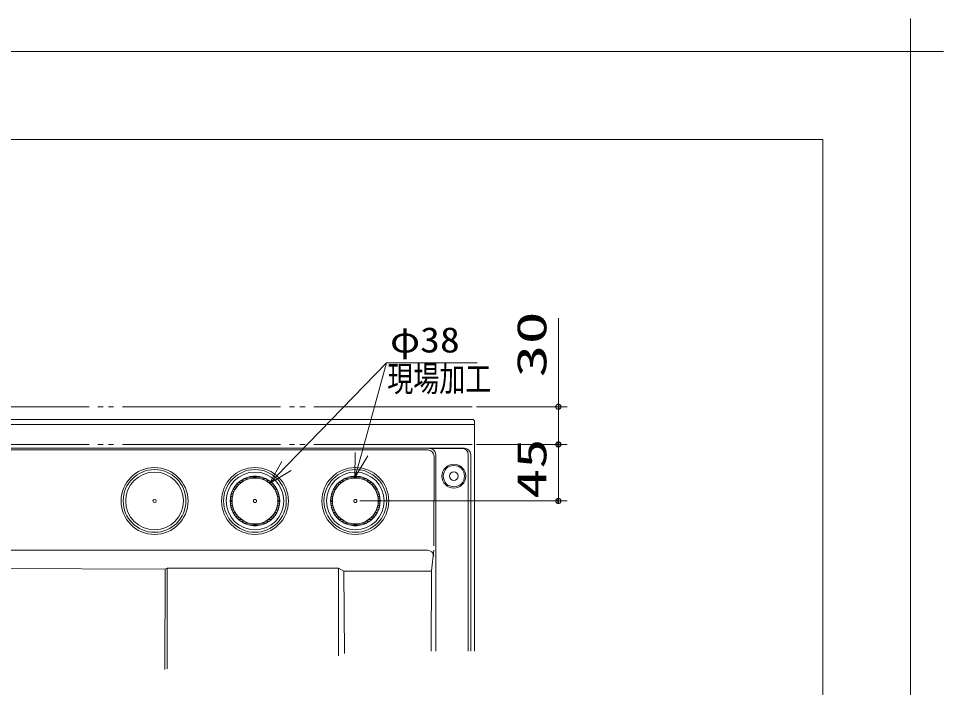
# Model space of a CAD drawing. Units: millimetres on the paper. Extents: x -305 to 305, y -152 to 152.
# Drawn here: x 17.4 to 122.7, y 76.1 to 152.3 of the extents above; entities that cross this region are included whole.
import ezdxf
from ezdxf.enums import TextEntityAlignment as Align

# ---------------------------------------------------------------- set-up
doc = ezdxf.new("R2010")
doc.units = ezdxf.units.MM
doc.linetypes.add('LONG_DOUBLE_CHAIN', pattern=[21.8, 18, -1, 0.6, -0.6, 0.6, -1])
for name, color, linetype, lineweight in [('0-1_RV', 7, 'Continuous', 9), ('0-2_0', 7, 'Continuous', 9), ('0-4_1図面枠', 7, 'Continuous', 9), ('0-5_図面枠', 3, 'Continuous', 9), ('0-6_DEFPOINTS', 7, 'Continuous', 9)]:
    doc.layers.add(name, color=color, linetype=linetype, lineweight=lineweight)
doc.styles.add('ＭＳ ゴシック', font='')
doc.styles.get('ＭＳ ゴシック').set_extended_font_data('MS Gothic')

# ---------------------------------------------------------------- blocks, each defined once
blk = doc.blocks.new('_DOTSMALL')
at = {"layer": '0-2_0'}
for p, q in [((0.0746, 0.1), (-0.0746, 0.1)), ((0.1223, -0.0248), (-0.1223, -0.0248))]:
    blk.add_line(p, q, dxfattribs=at)
for points in [[(0.125, 0), (0.124, 0.0157), (0.1211, 0.0311), (0.1162, 0.046), (0.1095, 0.0602), (0.1011, 0.0735), (0.0911, 0.0856), (0.0797, 0.0963), (0.067, 0.1055), (0.0532, 0.1131), (0.0386, 0.1189), (0.0234, 0.1228), (0.0078, 0.1248), (-0.0078, 0.1248), (-0.0234, 0.1228), (-0.0386, 0.1189), (-0.0532, 0.1131), (-0.067, 0.1055), (-0.0797, 0.0963), (-0.0911, 0.0856), (-0.1011, 0.0735), (-0.1095, 0.0602), (-0.1162, 0.046), (-0.1211, 0.0311), (-0.124, 0.0157), (-0.125, 0), (0, 0)], [(-0.125, 0), (-0.124, -0.0157), (-0.1211, -0.0311), (-0.1162, -0.046), (-0.1095, -0.0602), (-0.1011, -0.0735), (-0.0911, -0.0856), (-0.0797, -0.0963), (-0.067, -0.1055), (-0.0532, -0.1131), (-0.0386, -0.1189), (-0.0234, -0.1228), (-0.0078, -0.1248), (0.0078, -0.1248), (0.0234, -0.1228), (0.0386, -0.1189), (0.0532, -0.1131), (0.067, -0.1055), (0.0797, -0.0963), (0.0911, -0.0856), (0.1011, -0.0735), (0.1095, -0.0602), (0.1162, -0.046), (0.1211, -0.0311), (0.124, -0.0157), (0.125, 0), (0, 0)]]:
    blk.add_lwpolyline(points, close=True, dxfattribs=at)
blk = doc.blocks.new('グループ-6')
at = {"layer": '0-4_1図面枠'}
for p, q in [((4200, 2895), (4200, 3045)), ((4275, 2970), (4125, 2970))]:
    blk.add_line(p, q, dxfattribs=at)
blk = doc.blocks.new('_OPEN30')
at = {"layer": '0-2_0'}
blk.add_line((0, 0), (-1, 0), dxfattribs=at)
blk.add_lwpolyline([(-1, 0.2679), (0, 0), (-1, -0.2679)], dxfattribs=at)

msp = doc.modelspace()

# ---------------------------------------------------------------- linework, layer by layer
at = {"layer": '0-1_RV'}
for p, q in [((78.893, 108.068), (78.893, 118.163)), ((59.315, 113.058), (47.952, 101.344)), ((69.57, 108.068), (79.893, 108.068)), ((78.893, 108.068), (78.893, 103.782)), ((69.07, 106.639), (-31.359, 106.639)), ((69.355, 106.068), (69.355, 106.354)), ((-31.359, 106.068), (69.355, 106.068)), ((-31.346, 106.055), (69.343, 106.055)), ((69.355, 106.068), (69.343, 106.055)), ((69.343, 80.279), (69.343, 106.055)), ((78.893, 105.748), (78.893, 103.428)), ((68.213, 103.354), (-26.645, 103.354)), ((67.927, 103.341), (64.213, 103.341)), ((69.57, 103.782), (79.893, 103.782)), ((69.57, 103.782), (79.893, 103.782)), ((78.893, 103.782), (78.893, 97.354)), ((64.024, 103.154), (8.06, 103.154)), ((64.727, 92.265), (64.739, 102.439)), ((64.927, 80.279), (64.927, 102.627)), ((68.641, 102.627), (68.641, 80.279)), ((68.927, 80.279), (68.927, 102.639)), ((45.162, 100.054), (43.548, 100.054)), ((56.591, 100.054), (54.977, 100.054)), ((42.385, 99.054), (42.107, 99.054)), ((42.578, 99.254), (42.273, 99.254)), ((42.819, 99.454), (42.478, 99.454)), ((43.138, 99.654), (42.73, 99.654)), ((43.629, 99.854), (43.058, 99.854)), ((45.653, 99.854), (45.081, 99.854)), ((45.98, 99.654), (45.573, 99.654)), ((46.233, 99.454), (45.892, 99.454)), ((46.438, 99.254), (46.133, 99.254)), ((46.604, 99.054), (46.326, 99.054)), ((53.813, 99.054), (53.536, 99.054)), ((54.006, 99.254), (53.701, 99.254)), ((54.248, 99.454), (53.907, 99.454)), ((54.567, 99.654), (54.159, 99.654)), ((55.058, 99.854), (54.486, 99.854)), ((57.082, 99.854), (56.51, 99.854)), ((57.409, 99.654), (57.001, 99.654)), ((57.661, 99.454), (57.32, 99.454)), ((57.867, 99.254), (57.562, 99.254)), ((58.032, 99.054), (57.755, 99.054)), ((41.847, 98.054), (41.622, 98.054)), ((41.912, 98.254), (41.687, 98.254)), ((41.997, 98.454), (41.761, 98.454)), ((42.099, 98.654), (41.855, 98.654)), ((42.226, 98.854), (41.972, 98.854)), ((46.739, 98.854), (46.485, 98.854)), ((46.856, 98.654), (46.612, 98.654)), ((46.95, 98.454), (46.713, 98.454)), ((47.024, 98.254), (46.799, 98.254)), ((47.089, 98.054), (46.864, 98.054)), ((53.276, 98.054), (53.051, 98.054)), ((53.341, 98.254), (53.116, 98.254)), ((53.426, 98.454), (53.19, 98.454)), ((53.527, 98.654), (53.284, 98.654)), ((53.654, 98.854), (53.401, 98.854)), ((58.167, 98.854), (57.914, 98.854)), ((58.284, 98.654), (58.041, 98.654)), ((58.378, 98.454), (58.142, 98.454)), ((58.452, 98.254), (58.227, 98.254)), ((58.517, 98.054), (58.292, 98.054)), ((41.755, 97.454), (41.54, 97.454)), ((41.756, 97.238), (41.541, 97.238)), ((41.767, 97.654), (41.553, 97.654)), ((41.768, 97.038), (41.554, 97.038)), ((41.802, 97.854), (41.584, 97.854)), ((47.127, 97.854), (46.909, 97.854)), ((47.157, 97.038), (46.943, 97.038)), ((47.158, 97.654), (46.944, 97.654)), ((47.17, 97.238), (46.955, 97.238)), ((47.171, 97.454), (46.956, 97.454)), ((53.183, 97.454), (52.969, 97.454)), ((53.184, 97.238), (52.97, 97.238)), ((53.196, 97.654), (52.981, 97.654)), ((53.197, 97.038), (52.982, 97.038)), ((53.23, 97.854), (53.013, 97.854)), ((56.284, 97.354), (79.893, 97.354)), ((58.555, 97.854), (58.338, 97.854)), ((58.586, 97.038), (58.371, 97.038)), ((58.587, 97.654), (58.372, 97.654)), ((58.598, 97.238), (58.384, 97.238)), ((58.599, 97.454), (58.385, 97.454)), ((41.805, 96.838), (41.587, 96.838)), ((41.852, 96.638), (41.627, 96.638)), ((41.917, 96.438), (41.692, 96.438)), ((42.005, 96.238), (41.768, 96.238)), ((42.109, 96.038), (41.863, 96.038)), ((42.236, 95.838), (41.982, 95.838)), ((46.728, 95.838), (46.475, 95.838)), ((46.848, 96.038), (46.602, 96.038)), ((46.942, 96.238), (46.706, 96.238)), ((47.019, 96.438), (46.794, 96.438)), ((47.084, 96.638), (46.859, 96.638)), ((47.124, 96.838), (46.906, 96.838)), ((53.233, 96.838), (53.016, 96.838)), ((53.281, 96.638), (53.056, 96.638)), ((53.346, 96.438), (53.121, 96.438)), ((53.433, 96.238), (53.197, 96.238)), ((53.537, 96.038), (53.291, 96.038)), ((53.664, 95.838), (53.411, 95.838)), ((58.157, 95.838), (57.904, 95.838)), ((58.277, 96.038), (58.031, 96.038)), ((58.371, 96.238), (58.135, 96.238)), ((58.447, 96.438), (58.222, 96.438)), ((58.512, 96.638), (58.287, 96.638)), ((58.552, 96.838), (58.335, 96.838)), ((42.398, 95.638), (42.12, 95.638)), ((42.595, 95.438), (42.286, 95.438)), ((42.841, 95.238), (42.495, 95.238)), ((43.167, 95.038), (42.752, 95.038)), ((43.691, 94.838), (43.087, 94.838)), ((45.624, 94.838), (45.02, 94.838)), ((45.959, 95.038), (45.544, 95.038)), ((46.216, 95.238), (45.87, 95.238)), ((46.425, 95.438), (46.116, 95.438)), ((46.59, 95.638), (46.313, 95.638)), ((53.827, 95.638), (53.549, 95.638)), ((54.023, 95.438), (53.714, 95.438)), ((54.269, 95.238), (53.924, 95.238)), ((54.595, 95.038), (54.181, 95.038)), ((55.12, 94.838), (54.515, 94.838)), ((57.053, 94.838), (56.448, 94.838)), ((57.387, 95.038), (56.973, 95.038)), ((57.644, 95.238), (57.299, 95.238)), ((57.854, 95.438), (57.545, 95.438)), ((58.019, 95.638), (57.741, 95.638)), ((45.101, 94.638), (43.61, 94.638)), ((56.529, 94.638), (55.039, 94.638)), ((64.011, 91.741), (5.991, 91.741)), ((34.147, 89.595), (13.013, 89.67)), ((34.082, 78.19), (34.147, 89.595)), ((34.147, 89.595), (34.355, 89.723)), ((34.355, 89.723), (53.861, 89.723)), ((34.355, 89.723), (34.355, 78.24)), ((53.861, 89.723), (54.474, 89.346)), ((53.861, 79.742), (53.861, 89.723)), ((64.431, 89.346), (54.474, 89.346)), ((54.474, 89.346), (54.551, 80.014))]:
    msp.add_line(p, q, dxfattribs=at)
at = {"layer": '0-1_RV', "linetype": 'LONG_DOUBLE_CHAIN'}
for p, q in [((69.07, 108.068), (-34.216, 108.068)), ((69.07, 103.782), (-29.93, 103.782))]:
    msp.add_line(p, q, dxfattribs=at)
at = {"layer": '0-1_RV'}
for points in [[(69.634, 113.058), (59.315, 113.058), (56.47, 102.681)], [(47.177, 97.354), (47.155, 97.707), (47.088, 98.055), (46.979, 98.392), (46.828, 98.713), (46.638, 99.012), (46.412, 99.285), (46.154, 99.528), (45.867, 99.736), (45.557, 99.907), (45.227, 100.037), (44.884, 100.125), (44.533, 100.169), (44.178, 100.169), (43.827, 100.125), (43.484, 100.037), (43.154, 99.907), (42.844, 99.736), (42.557, 99.528), (42.299, 99.285), (42.073, 99.012), (41.883, 98.713), (41.732, 98.392), (41.623, 98.055), (41.556, 97.707), (41.534, 97.354), (41.748, 97.354), (41.769, 97.68), (41.83, 98.002), (41.931, 98.313), (42.071, 98.61), (42.246, 98.886), (42.455, 99.138), (42.694, 99.362), (42.958, 99.555), (43.245, 99.713), (43.55, 99.833), (43.867, 99.915), (44.192, 99.956), (44.519, 99.956)], [(58.605, 97.354), (58.583, 97.707), (58.517, 98.055), (58.407, 98.392), (58.256, 98.713), (58.067, 99.012), (57.841, 99.285), (57.582, 99.528), (57.296, 99.736), (56.985, 99.907), (56.656, 100.037), (56.313, 100.125), (55.961, 100.169), (55.607, 100.169), (55.255, 100.125), (54.912, 100.037), (54.583, 99.907), (54.272, 99.736), (53.986, 99.528), (53.727, 99.285), (53.501, 99.012), (53.312, 98.713), (53.161, 98.392), (53.051, 98.055), (52.985, 97.707), (52.963, 97.354), (53.177, 97.354), (53.197, 97.68), (53.259, 98.002), (53.36, 98.313), (53.499, 98.61), (53.675, 98.886), (53.883, 99.138), (54.122, 99.362), (54.387, 99.555), (54.674, 99.713), (54.978, 99.833), (55.295, 99.915), (55.62, 99.956), (55.948, 99.956)], [(44.519, 99.956), (44.844, 99.915), (45.161, 99.833), (45.465, 99.713), (45.752, 99.555), (46.017, 99.362), (46.256, 99.138), (46.465, 98.886), (46.64, 98.61), (46.779, 98.313), (46.881, 98.002), (46.942, 97.68), (46.963, 97.354), (47.177, 97.354)], [(55.948, 99.956), (56.273, 99.915), (56.59, 99.833), (56.894, 99.713), (57.181, 99.555), (57.446, 99.362), (57.685, 99.138), (57.893, 98.886), (58.069, 98.61), (58.208, 98.313), (58.309, 98.002), (58.371, 97.68), (58.391, 97.354), (58.605, 97.354)], [(41.534, 97.354), (41.556, 97), (41.623, 96.652), (41.732, 96.315), (41.883, 95.994), (42.073, 95.695), (42.299, 95.422), (42.557, 95.18), (42.844, 94.971), (43.154, 94.801), (43.484, 94.67), (43.827, 94.582), (44.178, 94.538), (44.533, 94.538), (44.884, 94.582), (45.227, 94.67), (45.557, 94.801), (45.867, 94.971), (46.154, 95.18), (46.412, 95.422), (46.638, 95.695), (46.828, 95.994), (46.979, 96.315), (47.088, 96.652), (47.155, 97), (47.177, 97.354), (46.963, 97.354), (46.942, 97.027), (46.881, 96.705), (46.779, 96.394), (46.64, 96.098), (46.465, 95.821), (46.256, 95.569), (46.017, 95.345), (45.752, 95.152), (45.465, 94.995), (45.161, 94.874), (44.844, 94.793), (44.519, 94.752), (44.192, 94.752)], [(44.192, 94.752), (43.867, 94.793), (43.55, 94.874), (43.245, 94.995), (42.958, 95.152), (42.694, 95.345), (42.455, 95.569), (42.246, 95.821), (42.071, 96.098), (41.931, 96.394), (41.83, 96.705), (41.769, 97.027), (41.748, 97.354), (41.534, 97.354)], [(52.963, 97.354), (52.985, 97), (53.051, 96.652), (53.161, 96.315), (53.312, 95.994), (53.501, 95.695), (53.727, 95.422), (53.986, 95.18), (54.272, 94.971), (54.583, 94.801), (54.912, 94.67), (55.255, 94.582), (55.607, 94.538), (55.961, 94.538), (56.313, 94.582), (56.656, 94.67), (56.985, 94.801), (57.296, 94.971), (57.582, 95.18), (57.841, 95.422), (58.067, 95.695), (58.256, 95.994), (58.407, 96.315), (58.517, 96.652), (58.583, 97), (58.605, 97.354), (58.391, 97.354), (58.371, 97.027), (58.309, 96.705), (58.208, 96.394), (58.069, 96.098), (57.893, 95.821), (57.685, 95.569), (57.446, 95.345), (57.181, 95.152), (56.894, 94.995), (56.59, 94.874), (56.273, 94.793), (55.948, 94.752), (55.62, 94.752)], [(55.62, 94.752), (55.295, 94.793), (54.978, 94.874), (54.674, 94.995), (54.387, 95.152), (54.122, 95.345), (53.883, 95.569), (53.675, 95.821), (53.499, 96.098), (53.36, 96.394), (53.259, 96.705), (53.197, 97.027), (53.177, 97.354), (52.963, 97.354)], [(64.429, 80.271), (64.436, 89.383), (64.727, 91.741)]]:
    msp.add_lwpolyline(points, dxfattribs=at)
for centre, radius in [((66.998, 100.175), 1.357), ((66.998, 100.175), 1.214), ((32.927, 97.354), 3.571), ((32.927, 97.354), 3.286), ((44.355, 97.354), 3.571), ((44.355, 97.354), 3.286), ((55.784, 97.354), 3.571), ((55.784, 97.354), 3.286), ((66.998, 100.175), 0.5), ((32.927, 97.354), 0.179)]:
    msp.add_circle(centre, radius, dxfattribs=at)
at = {"layer": '0-1_RV', "linetype": 'LONG_DOUBLE_CHAIN'}
for centre in [(44.355, 97.354), (55.784, 97.354)]:
    msp.add_circle(centre, 0.179, dxfattribs=at)
at = {"layer": '0-1_RV'}
for centre, radius, start in [((69.07, 106.354), 0.286, 0), ((64.213, 102.627), 0.714, 0), ((67.927, 102.627), 0.714, 0), ((68.213, 102.639), 0.714, 0), ((64.024, 102.44), 0.714, 359.93502), ((64.011, 91.027), 0.714, 3.63583)]:
    msp.add_arc(centre, radius, start, 90, dxfattribs=at)
for centre in [(32.927, 97.348), (44.355, 97.348), (55.784, 97.348)]:
    msp.add_ellipse(centre, major_axis=(0, 3.808), ratio=0.999999, dxfattribs=at)
at = {"layer": '0-5_図面枠'}
msp.add_lwpolyline([(-291.017, -138.498), (108.983, -138.498), (108.983, 138.502), (-291.017, 138.502)], close=True, dxfattribs=at)
at = {"layer": '0-6_DEFPOINTS'}
for p, q in [((118.983, 148.502), (-301.017, 148.502)), ((118.983, -148.498), (118.983, 148.502))]:
    msp.add_line(p, q, dxfattribs=at)

# ---------------------------------------------------------------- block references
at = {"layer": '0-1_RV'}
for name, p, xscale, yscale, rotation in [('_DOTSMALL', (78.893, 108.068), 2.32, 2.32, 90), ('_DOTSMALL', (78.893, 103.782), 2.32, 2.32, 90), ('_DOTSMALL', (78.893, 103.782), 2.32, 2.32, 270), ('_OPEN30', (55.737, 100.01), 2.77, 2.77, 254.66644), ('_OPEN30', (46.023, 99.355), 2.77, 2.77, 225.87169), ('_DOTSMALL', (78.893, 97.354), 2.32, 2.32, 270)]:
    msp.add_blockref(name, p, dxfattribs=dict(at, xscale=xscale, yscale=yscale, rotation=rotation))
at = {"layer": '0-4_1図面枠', "xscale": 0.05, "yscale": 0.05}
msp.add_blockref('グループ-6', (-91.017, 0.002), dxfattribs=at)

# ---------------------------------------------------------------- texts
at = {"layer": '0-1_RV', "style": 'ＭＳ ゴシック'}
for s, height, width, p in [('30', 3.365, 1.65, (78.541, 111.388)), ('45', 3.367, 1.5, (78.541, 97.586))]:
    msp.add_text(s, height=height, rotation=90, dxfattribs=dict(at, width=width)).set_placement(p, align=Align.BOTTOM_LEFT)
for s, height, width, p in [('φ38', 2.886, 1.15, (59.728, 113.38)), ('現場加工', 2.889, 0.75, (59.42, 108.951))]:
    msp.add_text(s, height=height, dxfattribs=dict(at, width=width)).set_placement(p, align=Align.BOTTOM_LEFT)

doc.saveas('drawing.dxf')
